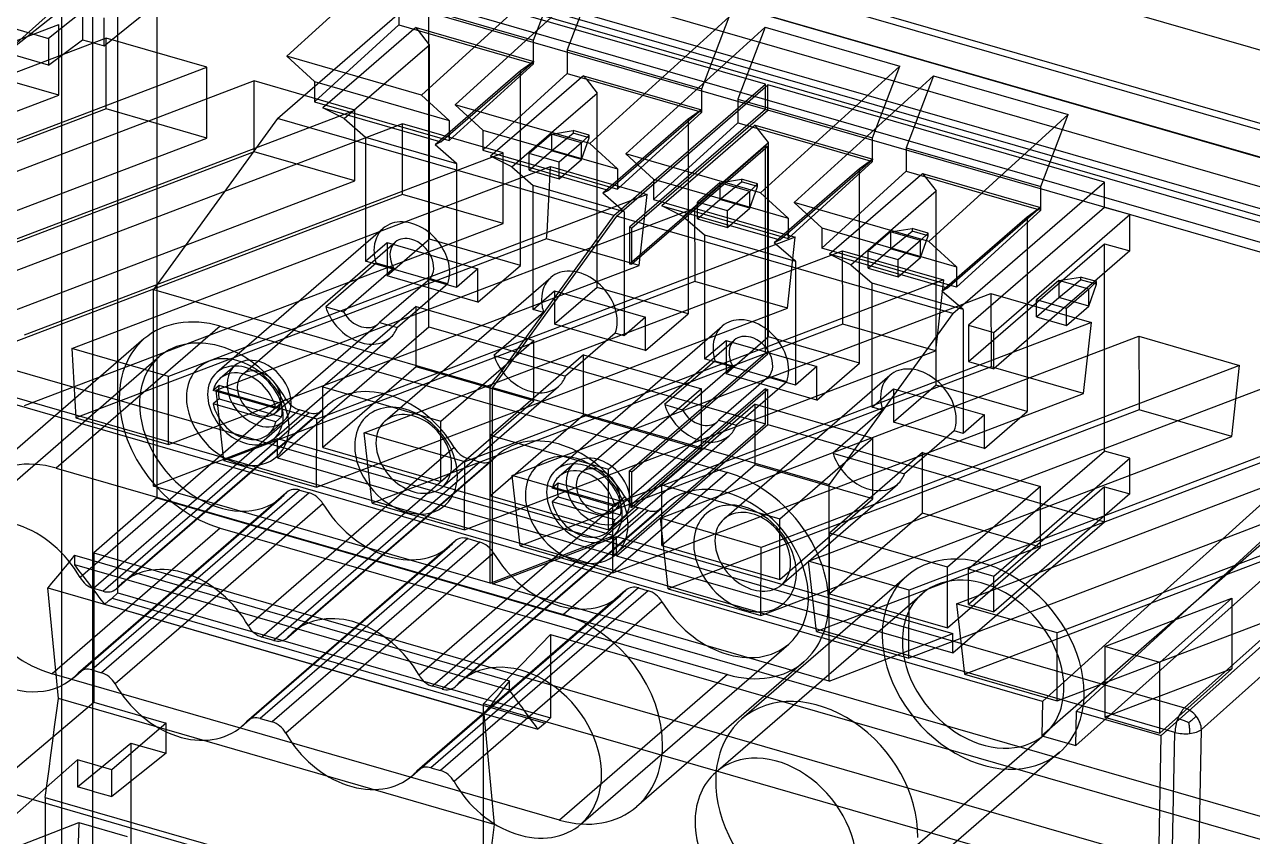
# Model space of a CAD drawing. Header units: millimetres. Extents: x 119 to 193, y -192 to -87.
# Drawn here: x 144.68 to 176.26, y -119.04 to -98.15 of the extents above; entities that cross this region are included whole.
import ezdxf

# ---------------------------------------------------------------- set-up
doc = ezdxf.new("R2010")
doc.units = ezdxf.units.MM
doc.layers.add('MAIN-1', color=7, linetype='Continuous')
doc.layers.add('MAIN-2', color=7, linetype='Continuous')

msp = doc.modelspace()

# ---------------------------------------------------------------- linework, layer by layer
at = {"layer": 'MAIN-1'}
for p, q in [((143.496, -91.17), (187.729, -103.939)), ((187.565, -104.072), (143.36, -91.311)), ((151.428, -98.962), (155.008, -95.699)), ((158.472, -96.699), (154.892, -99.962)), ((155.758, -100.212), (159.338, -96.949)), ((159.338, -96.949), (158.638, -98.8)), ((154.308, -97.55), (156.761, -98.258)), ((154.308, -97.55), (154.308, -98.157)), ((133.245, -102.831), (145.556, -98.149)), ((154.308, -98.157), (152.944, -99.399)), ((154.308, -98.157), (156.256, -98.719)), ((162.802, -97.949), (159.222, -101.212)), ((160.149, -101.479), (163.728, -98.217)), ((163.728, -98.217), (163.029, -100.067)), ((163.728, -98.217), (167.193, -99.217)), ((146.775, -98.501), (134.464, -103.183)), ((149.367, -99.249), (146.775, -98.501)), ((146.775, -100.234), (146.775, -98.501)), ((154.694, -98.268), (153.276, -99.495)), ((155.095, -98.667), (154.811, -98.302)), ((153.923, -99.682), (155.095, -98.667)), ((155.095, -99.777), (155.095, -98.667)), ((158.638, -98.8), (158.638, -99.407)), ((158.638, -98.8), (161.091, -99.508)), ((154.892, -99.962), (151.428, -98.962)), ((137.056, -103.931), (149.367, -99.249)), ((158.638, -99.407), (157.274, -100.649)), ((158.638, -99.407), (160.586, -99.969)), ((167.193, -99.217), (163.613, -102.479)), ((164.479, -102.729), (168.059, -99.467)), ((168.059, -99.467), (167.359, -101.317)), ((168.059, -99.467), (171.523, -100.467)), ((150.586, -99.601), (138.275, -104.283)), ((153.177, -100.349), (150.586, -99.601)), ((150.586, -101.334), (150.586, -99.601)), ((159.005, -99.513), (157.588, -100.74)), ((159.123, -99.547), (159.406, -99.912)), ((158.234, -100.927), (159.406, -99.912)), ((159.406, -101.044), (159.406, -99.912)), ((163.029, -100.067), (163.029, -100.674)), ((163.029, -100.067), (165.482, -100.776)), ((140.866, -105.031), (153.177, -100.349)), ((159.222, -101.212), (155.758, -100.212)), ((154.397, -100.701), (142.085, -105.383)), ((156.988, -101.449), (154.397, -100.701)), ((154.397, -102.434), (154.397, -100.701)), ((163.029, -100.674), (161.665, -101.917)), ((163.029, -100.674), (164.977, -101.236)), ((171.523, -100.467), (167.943, -103.729)), ((163.415, -100.786), (161.997, -102.013)), ((163.816, -101.185), (163.532, -100.819)), ((162.644, -102.2), (163.816, -101.185)), ((163.816, -102.294), (163.816, -101.185)), ((167.359, -101.317), (167.359, -101.924)), ((167.359, -101.317), (169.812, -102.026)), ((144.677, -106.131), (156.988, -101.449)), ((163.613, -102.479), (160.149, -101.479)), ((145.896, -106.483), (158.207, -101.801)), ((158.117, -103.499), (158.207, -101.801)), ((158.207, -101.801), (160.693, -102.519)), ((165.995, -103.167), (167.359, -101.924)), ((167.359, -101.924), (169.307, -102.486)), ((167.726, -102.03), (166.309, -103.258)), ((167.844, -102.064), (168.127, -102.429)), ((160.693, -102.519), (148.382, -107.201)), ((166.955, -103.444), (168.127, -102.429)), ((168.127, -103.562), (168.127, -102.429)), ((149.602, -107.553), (161.913, -102.87)), ((161.913, -102.87), (164.504, -103.619)), ((161.913, -102.87), (161.918, -104.602)), ((167.943, -103.729), (164.479, -102.729)), ((130.699, -103.083), (174.515, -115.732)), ((174.272, -116.36), (130.456, -103.712)), ((164.504, -103.619), (152.193, -108.301)), ((153.412, -108.653), (165.723, -103.97)), ((165.723, -103.97), (168.314, -104.719)), ((165.729, -105.702), (165.723, -103.97)), ((187.565, -104.072), (174.515, -115.732)), ((168.314, -104.719), (156.003, -109.401)), ((174.952, -116.286), (187.998, -104.63)), ((157.223, -109.753), (169.534, -105.07)), ((169.534, -105.07), (172.125, -105.819)), ((169.534, -105.07), (169.539, -106.802)), ((172.125, -105.819), (159.814, -110.501)), ((161.033, -110.853), (173.344, -106.17)), ((173.344, -106.17), (175.935, -106.919)), ((173.344, -106.17), (173.35, -107.902)), ((148.382, -107.201), (145.896, -106.483)), ((175.935, -106.919), (163.624, -111.601)), ((164.844, -111.953), (177.155, -107.27)), ((152.193, -108.301), (149.602, -107.553)), ((179.746, -108.019), (167.435, -112.701)), ((156.003, -109.401), (153.412, -108.653)), ((168.654, -113.053), (180.706, -108.469)), ((159.814, -110.501), (157.223, -109.753)), ((163.624, -111.601), (161.033, -110.853)), ((177.328, -111.488), (171.245, -113.801)), ((167.435, -112.701), (164.844, -111.953)), ((146.08, -114.812), (148.959, -112.318)), ((149.135, -112.394), (146.41, -114.754)), ((147.03, -112.672), (147.324, -112.416)), ((147.311, -112.426), (147.055, -112.647)), ((146.699, -112.729), (146.452, -112.658)), ((149.34, -112.503), (146.658, -114.825)), ((149.714, -112.766), (147.006, -115.111)), ((171.245, -113.801), (168.654, -113.053)), ((172.465, -114.153), (175.738, -112.908)), ((175.738, -112.908), (173.886, -114.563)), ((150.41, -116.062), (153.293, -113.565)), ((153.473, -113.637), (150.741, -116.004)), ((151.421, -113.939), (151.715, -113.684)), ((151.701, -113.693), (151.446, -113.914)), ((151.09, -113.997), (150.782, -113.908)), ((153.73, -113.77), (151.049, -116.093)), ((154.105, -114.033), (151.397, -116.378)), ((173.886, -114.563), (172.465, -114.153)), ((146.41, -114.754), (146.658, -114.825)), ((154.801, -117.329), (157.68, -114.836)), ((157.856, -114.912), (155.131, -117.271)), ((155.751, -115.189), (156.045, -114.934)), ((156.031, -114.943), (155.776, -115.164)), ((155.424, -115.244), (155.176, -115.172)), ((158.061, -115.02), (155.379, -117.343)), ((158.435, -115.283), (155.727, -117.628)), ((150.741, -116.004), (151.049, -116.093)), ((174.345, -116.004), (174.377, -116.013)), ((174.377, -116.013), (174.406, -116.022)), ((174.406, -116.022), (174.433, -116.031)), ((174.433, -116.031), (174.459, -116.04)), ((174.459, -116.04), (174.485, -116.049)), ((174.485, -116.049), (174.511, -116.059)), ((174.511, -116.059), (174.539, -116.07)), ((174.539, -116.07), (174.567, -116.081)), ((174.567, -116.081), (174.595, -116.092)), ((174.595, -116.092), (174.623, -116.104)), ((174.623, -116.104), (174.646, -116.086)), ((174.624, -116.104), (174.628, -116.131)), ((174.628, -116.131), (174.632, -116.159)), ((174.632, -116.159), (174.635, -116.185)), ((174.635, -116.185), (174.638, -116.211)), ((174.638, -116.211), (174.641, -116.236)), ((174.641, -116.236), (174.643, -116.261)), ((174.646, -116.086), (174.669, -116.069)), ((174.669, -116.069), (174.691, -116.052)), ((174.691, -116.052), (174.711, -116.036)), ((174.711, -116.036), (174.731, -116.02)), ((174.731, -116.02), (174.749, -116.006)), ((174.749, -116.006), (174.767, -115.991)), ((174.767, -115.991), (174.784, -115.977)), ((174.784, -115.977), (174.802, -115.962)), ((174.802, -115.962), (174.821, -115.947)), ((174.062, -126.758), (174.271, -116.36)), ((174.643, -116.261), (174.645, -116.285)), ((174.645, -116.285), (174.647, -116.31)), ((174.647, -116.31), (174.648, -116.335)), ((174.648, -116.335), (174.649, -116.361)), ((174.649, -116.361), (174.649, -116.39)), ((174.735, -127.094), (174.952, -116.286)), ((155.131, -117.271), (155.379, -117.343)), ((137.839, -121.881), (146.076, -118.679)), ((146.076, -118.679), (147.32, -119.038))]:
    msp.add_line(p, q, dxfattribs=at)
for centre, major_axis, ratio, start_param, end_param in [((144.39, -113.117), (-1.504, 1.871), 0.767034, -1.777814, 0.036977), ((148.72, -114.367), (-1.504, 1.871), 0.767034, -1.777814, 0.031622), ((146.461, -112.217), (-0.313, 0.39), 0.767034, 1.363779, 2.31271), ((144.39, -113.117), (-1.504, 1.871), 0.767034, 0.741914, 3.174241), ((146.708, -112.289), (-0.313, 0.39), 0.767034, 2.31271, 3.171017), ((146.708, -112.289), (-0.313, 0.39), 0.767034, -3.112168, -3.021543), ((148.72, -114.367), (-1.504, 1.871), 0.767034, 0.031622, 0.12005), ((153.111, -115.634), (-1.504, 1.871), 0.767034, -1.777814, 0.031622), ((150.791, -113.467), (-0.313, 0.39), 0.767034, 1.363779, 2.31271), ((151.099, -113.556), (-0.313, 0.39), 0.767034, 2.31271, 3.171017), ((151.099, -113.556), (-0.313, 0.39), 0.767034, -3.112168, -3.021543), ((153.111, -115.634), (-1.504, 1.871), 0.767034, 0.031622, 0.12005), ((157.441, -116.884), (-1.504, 1.871), 0.767034, -2.399678, 0.032648), ((144.39, -113.117), (-1.504, 1.871), 0.767034, -3.108945, -3.021543), ((146.402, -115.194), (-0.313, 0.39), 0.767034, 0.029424, 0.12005), ((146.402, -115.194), (-0.313, 0.39), 0.767034, -0.828882, 0.029424), ((146.649, -115.266), (-0.313, 0.39), 0.767034, -1.777814, -0.828882), ((155.182, -114.735), (-0.313, 0.39), 0.767034, 1.363779, 2.31271), ((148.72, -114.367), (-1.504, 1.871), 0.767034, 1.363779, 3.173214), ((155.429, -114.806), (-0.313, 0.39), 0.767034, 2.31271, 3.171017), ((155.429, -114.806), (-0.313, 0.39), 0.767034, -3.112168, -3.021543), ((157.441, -116.884), (-1.504, 1.871), 0.767034, 0.032648, 0.12005), ((174.521, -116.159), (0.139, 0.48), 0.433013, 0.614174, 1.369037), ((174.521, -116.159), (0.333, -0.373), 0.732849, 1.487665, 2.272917), ((148.72, -114.367), (-1.504, 1.871), 0.767034, -3.109971, -3.021543), ((150.732, -116.444), (-0.313, 0.39), 0.767034, 0.029424, 0.12005), ((150.732, -116.444), (-0.313, 0.39), 0.767034, -0.828882, 0.029424), ((151.04, -116.533), (-0.313, 0.39), 0.767034, -1.777814, -0.828882), ((174.521, -116.159), (0.139, 0.48), 0.433013, 1.369037, 2.123892), ((174.521, -116.159), (0.333, -0.373), 0.732849, 0.702344, 1.487665), ((153.111, -115.634), (-1.504, 1.871), 0.767034, 1.363779, 3.173214), ((174.521, -116.159), (-0.5, 0.01), 0.473653, 1.056987, 1.838824), ((174.521, -116.159), (-0.5, 0.01), 0.473653, 1.838824, 2.619062), ((164.005, -119.223), (-1.504, 1.871), 0.767034, -2.399678, 0.031183), ((153.111, -115.634), (-1.504, 1.871), 0.767034, -3.109971, -3.021543), ((155.123, -117.712), (-0.313, 0.39), 0.767034, 0.029424, 0.12005), ((155.123, -117.712), (-0.313, 0.39), 0.767034, -0.828882, 0.029424), ((155.37, -117.783), (-0.313, 0.39), 0.767034, -1.777814, -0.828882), ((157.441, -116.884), (-1.504, 1.871), 0.767034, -3.104616, -2.399678), ((164.005, -119.223), (-1.504, 1.871), 0.767034, 0.031183, 0.741914), ((157.441, -116.884), (-1.504, 1.871), 0.767034, 1.363779, 3.17857), ((164.005, -119.223), (-1.504, 1.871), 0.767034, 0.741914, 3.172776)]:
    msp.add_ellipse(centre, major_axis=major_axis, ratio=ratio, start_param=start_param, end_param=end_param, dxfattribs=at)
at = {"layer": 'MAIN-2'}
for p, q in [((147.073, -112.774), (147.073, -87.595)), ((186.361, -101.667), (151.264, -91.535)), ((186.745, -104.533), (144.18, -92.245)), ((144.38, -92.31), (186.845, -104.568)), ((143.13, -93.262), (185.595, -105.521)), ((143.187, -93.465), (185.538, -105.691)), ((143.43, -94.21), (185.296, -106.296)), ((184.598, -105.594), (145.627, -94.344)), ((145.627, -94.344), (145.627, -167.956)), ((183.548, -104.367), (148.277, -94.185)), ((181.923, -105.582), (146.703, -95.415)), ((135.876, -106.35), (147.393, -95.996)), ((144.213, -98.878), (148.081, -95.812)), ((148.08, -95.812), (148.08, -110.325)), ((146.721, -98.698), (149.708, -96.281)), ((157.772, -98.55), (158.472, -96.699)), ((151.18, -100.562), (155.08, -97.185)), ((155.08, -105.923), (155.08, -97.185)), ((163.74, -99.685), (155.08, -97.185)), ((146.167, -97.814), (145.295, -98.505)), ((146.167, -97.814), (146.167, -98.538)), ((146.427, -97.889), (146.427, -98.613)), ((144.213, -98.192), (145.295, -98.505)), ((145.556, -99.968), (145.556, -98.149)), ((146.721, -98.698), (146.721, -97.973)), ((154.748, -98.221), (154.694, -98.268)), ((154.748, -98.221), (157.781, -99.096)), ((154.811, -98.302), (154.748, -98.221)), ((162.102, -99.8), (162.802, -97.949)), ((145.295, -98.505), (145.295, -99.19)), ((145.295, -99.19), (146.167, -98.538)), ((146.167, -98.538), (146.427, -98.613)), ((156.761, -98.258), (157.772, -98.55)), ((157.772, -99.157), (157.772, -98.55)), ((146.427, -98.613), (146.721, -98.698)), ((146.427, -98.613), (146.427, -117.177)), ((156.256, -98.719), (157.772, -99.157)), ((145.295, -99.19), (144.213, -98.878)), ((152.138, -99.614), (151.428, -98.962)), ((155.386, -101.17), (157.781, -99.096)), ((155.602, -101.134), (157.772, -99.157)), ((157.781, -99.096), (157.435, -99.343)), ((145.556, -99.968), (142.965, -99.22)), ((149.367, -101.068), (149.367, -99.249)), ((152.944, -99.399), (152.138, -100.134)), ((153.276, -99.495), (152.353, -100.295)), ((157.435, -99.343), (155.24, -101.243)), ((157.435, -104.344), (157.435, -99.343)), ((159.06, -99.465), (159.005, -99.513)), ((159.06, -99.465), (162.092, -100.341)), ((159.06, -99.465), (159.123, -99.547)), ((166.493, -101.067), (167.193, -99.217)), ((152.138, -99.614), (152.138, -100.134)), ((152.138, -99.614), (155.602, -100.614)), ((152.9, -100.568), (153.923, -99.682)), ((155.095, -103.668), (155.095, -99.777)), ((159.84, -103.062), (163.74, -99.685)), ((159.901, -103.08), (163.801, -99.702)), ((161.091, -99.508), (162.102, -99.8)), ((162.102, -100.407), (162.102, -99.8)), ((163.74, -100.334), (163.74, -99.685)), ((163.801, -100.352), (163.801, -99.702)), ((172.461, -102.202), (163.801, -99.702)), ((139.211, -102.382), (145.556, -99.968)), ((154.892, -99.962), (155.602, -100.614)), ((160.586, -99.969), (162.102, -100.407)), ((146.775, -100.32), (137.726, -103.762)), ((146.775, -100.32), (146.775, -100.234)), ((149.367, -101.068), (146.775, -100.32)), ((152.138, -100.134), (155.602, -101.134)), ((152.353, -100.295), (155.386, -101.17)), ((152.9, -100.568), (152.353, -100.295)), ((153.177, -102.168), (153.177, -100.349)), ((156.468, -100.864), (155.758, -100.212)), ((162.092, -100.341), (159.697, -102.415)), ((159.932, -102.384), (162.102, -100.407)), ((163.74, -100.334), (160.24, -103.365)), ((160.301, -103.383), (163.801, -100.352)), ((162.092, -100.341), (161.746, -100.587)), ((163.801, -100.352), (163.74, -100.334)), ((151.18, -100.562), (147.995, -104.966)), ((159.84, -103.062), (151.18, -100.562)), ((152.9, -100.568), (153.45, -101.044)), ((155.602, -100.614), (155.602, -101.134)), ((157.274, -100.649), (156.468, -101.384)), ((157.588, -100.74), (156.665, -101.539)), ((161.746, -100.587), (159.551, -102.488)), ((161.746, -100.587), (161.746, -105.588)), ((163.469, -100.738), (163.415, -100.786)), ((163.469, -100.738), (166.502, -101.614)), ((163.532, -100.819), (163.469, -100.738)), ((170.823, -102.317), (171.523, -100.467)), ((137.056, -105.751), (149.367, -101.068)), ((153.45, -101.044), (153.45, -104.234)), ((153.45, -101.044), (155.79, -101.72)), ((156.468, -100.864), (156.468, -101.384)), ((156.468, -100.864), (159.932, -101.864)), ((157.211, -101.813), (158.234, -100.927)), ((158.234, -100.968), (157.659, -101.466)), ((158.234, -100.968), (158.791, -100.877)), ((158.234, -101.401), (158.791, -100.947)), ((158.234, -100.968), (158.234, -101.401)), ((159.005, -101.19), (158.234, -100.968)), ((158.791, -100.877), (158.791, -100.947)), ((159.198, -100.995), (158.791, -100.877)), ((159.198, -101.064), (158.791, -100.947)), ((159.198, -100.995), (159.005, -101.19)), ((159.005, -101.623), (159.198, -101.064)), ((159.198, -101.064), (159.198, -100.995)), ((159.406, -104.913), (159.406, -101.044)), ((165.482, -100.776), (166.493, -101.067)), ((166.493, -101.674), (166.493, -101.067)), ((150.586, -101.42), (150.586, -101.334)), ((155.386, -101.17), (155.24, -101.243)), ((155.79, -101.72), (155.24, -101.243)), ((156.468, -101.384), (159.932, -102.384)), ((159.005, -101.19), (158.43, -101.688)), ((159.005, -101.623), (159.005, -101.19)), ((159.222, -101.212), (159.932, -101.864)), ((160.24, -104.301), (163.74, -101.27)), ((163.801, -101.287), (160.301, -104.318)), ((163.74, -101.27), (163.801, -101.287)), ((163.74, -106.604), (163.74, -101.27)), ((163.801, -106.622), (163.801, -101.287)), ((164.977, -101.236), (166.493, -101.674)), ((150.586, -101.42), (138.275, -106.103)), ((153.177, -102.168), (150.586, -101.42)), ((159.697, -102.415), (156.665, -101.539)), ((157.211, -101.813), (156.665, -101.539)), ((156.988, -103.268), (156.988, -101.449)), ((157.659, -101.899), (158.234, -101.401)), ((157.659, -101.899), (157.659, -101.466)), ((158.43, -101.688), (157.659, -101.466)), ((159.005, -101.623), (158.234, -101.401)), ((158.43, -102.121), (159.005, -101.623)), ((158.43, -102.121), (158.43, -101.688)), ((160.859, -102.131), (160.149, -101.479)), ((164.107, -103.688), (166.502, -101.614)), ((164.323, -103.652), (166.493, -101.674)), ((166.502, -101.614), (166.156, -101.86)), ((155.79, -101.72), (155.79, -104.91)), ((157.211, -101.813), (157.761, -102.289)), ((157.659, -101.899), (158.43, -102.121)), ((159.932, -101.864), (159.932, -102.384)), ((161.665, -101.917), (160.859, -102.652)), ((161.997, -102.013), (161.074, -102.812)), ((166.156, -101.86), (163.961, -103.761)), ((166.156, -106.861), (166.156, -101.86)), ((167.781, -101.983), (167.726, -102.03)), ((167.781, -101.983), (170.813, -102.858)), ((167.781, -101.983), (167.844, -102.064)), ((169.812, -102.026), (170.823, -102.317)), ((140.866, -106.851), (153.177, -102.168)), ((157.761, -105.479), (157.761, -102.289)), ((160.101, -102.964), (157.761, -102.289)), ((160.859, -102.131), (160.859, -102.652)), ((160.859, -102.131), (164.323, -103.131)), ((161.621, -103.086), (162.644, -102.2)), ((162.564, -102.218), (161.989, -102.716)), ((162.564, -102.218), (163.121, -102.127)), ((162.564, -102.651), (163.121, -102.197)), ((162.564, -102.218), (162.564, -102.651)), ((163.335, -102.44), (162.564, -102.218)), ((163.121, -102.127), (163.121, -102.197)), ((163.528, -102.245), (163.121, -102.127)), ((163.528, -102.314), (163.121, -102.197)), ((163.528, -102.245), (163.335, -102.44)), ((163.335, -102.873), (163.528, -102.314)), ((163.528, -102.314), (163.528, -102.245)), ((163.816, -106.186), (163.816, -102.294)), ((168.561, -105.58), (172.461, -102.202)), ((170.823, -102.924), (170.823, -102.317)), ((172.461, -102.852), (172.461, -102.202)), ((154.397, -102.52), (142.085, -107.203)), ((154.397, -102.52), (154.397, -102.434)), ((156.988, -103.268), (154.397, -102.52)), ((159.697, -102.415), (159.551, -102.488)), ((160.101, -102.964), (159.551, -102.488)), ((160.49, -104.345), (160.693, -102.519)), ((160.859, -102.652), (164.323, -103.652)), ((161.989, -103.149), (162.564, -102.651)), ((163.335, -102.873), (162.564, -102.651)), ((163.335, -102.44), (162.76, -102.938)), ((163.335, -102.873), (163.335, -102.44)), ((163.613, -102.479), (164.323, -103.131)), ((169.307, -102.486), (170.823, -102.924)), ((160.101, -102.964), (160.101, -106.154)), ((161.074, -102.812), (164.107, -103.688)), ((161.621, -103.086), (161.074, -102.812)), ((161.989, -103.149), (161.989, -102.716)), ((162.76, -102.938), (161.989, -102.716)), ((162.76, -103.371), (163.335, -102.873)), ((162.76, -103.371), (162.76, -102.938)), ((165.189, -103.381), (164.479, -102.729)), ((170.813, -102.858), (168.418, -104.932)), ((170.823, -102.924), (168.653, -104.902)), ((172.461, -102.852), (168.961, -105.883)), ((170.813, -102.858), (170.467, -103.105)), ((173.11, -103.039), (172.461, -102.852)), ((144.677, -107.951), (156.988, -103.268)), ((159.84, -103.062), (156.655, -107.466)), ((159.901, -103.08), (156.716, -107.483)), ((168.561, -105.58), (159.901, -103.08)), ((161.621, -103.086), (162.171, -103.562)), ((161.989, -103.149), (162.76, -103.371)), ((164.323, -103.131), (164.323, -103.652)), ((165.189, -103.902), (165.995, -103.167)), ((166.309, -103.258), (165.386, -104.057)), ((170.467, -103.105), (168.272, -105.006)), ((169.61, -106.07), (173.11, -103.039)), ((170.467, -103.105), (170.467, -108.106)), ((173.11, -103.975), (173.11, -103.039)), ((149.623, -107.096), (153.903, -103.39)), ((158.108, -103.658), (158.117, -103.499)), ((160.24, -103.365), (160.301, -103.383)), ((160.24, -103.365), (160.24, -104.301)), ((160.301, -104.318), (160.301, -103.383)), ((162.171, -103.562), (162.171, -106.752)), ((162.171, -103.562), (164.511, -104.237)), ((165.189, -103.381), (165.189, -103.902)), ((165.189, -103.381), (168.653, -104.381)), ((165.932, -104.33), (166.955, -103.444)), ((166.955, -103.485), (166.38, -103.983)), ((166.955, -103.485), (167.512, -103.395)), ((166.955, -103.918), (167.512, -103.464)), ((166.955, -103.485), (166.955, -103.918)), ((167.726, -103.708), (166.955, -103.485)), ((167.512, -103.395), (167.512, -103.464)), ((167.919, -103.512), (167.512, -103.395)), ((167.919, -103.582), (167.512, -103.464)), ((167.919, -103.512), (167.726, -103.708)), ((167.726, -104.141), (167.919, -103.582)), ((167.919, -103.582), (167.919, -103.512)), ((168.127, -107.431), (168.127, -103.562)), ((158.108, -103.658), (145.995, -108.265)), ((150.284, -107.152), (154.214, -103.749)), ((153.45, -104.234), (154.001, -103.757)), ((155.095, -103.668), (154.001, -104.616)), ((154.001, -103.757), (154.001, -104.616)), ((154.001, -103.757), (156.341, -104.432)), ((157.435, -104.344), (155.095, -103.668)), ((160.49, -104.345), (158.108, -103.658)), ((164.107, -103.688), (163.961, -103.761)), ((164.511, -104.237), (163.961, -103.761)), ((164.3, -105.445), (164.504, -103.619)), ((168.653, -104.902), (165.189, -103.902)), ((166.38, -104.416), (166.955, -103.918)), ((167.726, -104.141), (166.955, -103.918)), ((167.726, -103.708), (167.151, -104.206)), ((167.726, -104.141), (167.726, -103.708)), ((167.943, -103.729), (168.653, -104.381)), ((168.961, -106.818), (172.461, -103.787)), ((172.461, -103.787), (173.11, -103.975)), ((172.461, -109.122), (172.461, -103.787)), ((155.79, -104.91), (153.45, -104.234)), ((164.511, -104.237), (164.511, -107.427)), ((168.418, -104.932), (165.386, -104.057)), ((165.932, -104.33), (165.386, -104.057)), ((166.38, -104.416), (166.38, -103.983)), ((167.151, -104.206), (166.38, -103.983)), ((167.151, -104.639), (167.726, -104.141)), ((167.151, -104.639), (167.151, -104.206)), ((173.11, -103.975), (169.61, -107.006)), ((148.376, -108.953), (160.49, -104.345)), ((153.718, -104.288), (152.423, -105.41)), ((154.173, -104.42), (152.878, -105.541)), ((154.173, -104.42), (153.718, -104.288)), ((156.341, -104.432), (155.79, -104.91)), ((156.341, -105.291), (157.435, -104.344)), ((156.341, -105.291), (156.341, -104.432)), ((160.24, -104.301), (160.301, -104.318)), ((165.932, -104.33), (166.482, -104.806)), ((166.38, -104.416), (167.151, -104.639)), ((168.653, -104.381), (168.653, -104.902)), ((161.919, -104.758), (149.805, -109.365)), ((155.107, -104.689), (153.812, -105.811)), ((153.953, -108.346), (158.213, -104.657)), ((156.341, -105.291), (154.001, -104.616)), ((155.562, -104.821), (154.267, -105.942)), ((155.562, -104.821), (155.107, -104.689)), ((161.918, -104.602), (161.919, -104.758)), ((164.3, -105.445), (161.919, -104.758)), ((166.482, -107.996), (166.482, -104.806)), ((168.822, -105.482), (166.482, -104.806)), ((168.314, -104.719), (168.111, -106.545)), ((171.285, -104.735), (170.71, -105.233)), ((171.285, -104.735), (171.842, -104.645)), ((171.285, -105.168), (171.842, -104.714)), ((171.285, -104.735), (171.285, -105.168)), ((172.056, -104.958), (171.285, -104.735)), ((171.842, -104.645), (171.842, -104.714)), ((172.249, -104.762), (171.842, -104.645)), ((172.249, -104.832), (171.842, -104.714)), ((172.249, -104.762), (172.056, -104.958)), ((172.056, -105.391), (172.249, -104.832)), ((172.249, -104.832), (172.249, -104.762)), ((147.995, -110.024), (147.995, -104.966)), ((147.995, -104.966), (156.655, -107.466)), ((157.761, -105.479), (158.312, -105.002)), ((159.406, -104.913), (158.312, -105.86)), ((158.312, -105.002), (158.312, -105.86)), ((158.312, -105.002), (160.652, -105.677)), ((161.746, -105.588), (159.406, -104.913)), ((168.418, -104.932), (168.272, -105.006)), ((168.822, -105.482), (168.272, -105.006)), ((170.71, -105.666), (171.285, -105.168)), ((172.056, -105.391), (171.285, -105.168)), ((172.056, -104.958), (171.481, -105.456)), ((172.056, -105.391), (172.056, -104.958)), ((170.865, -115.562), (135.893, -105.466)), ((152.187, -110.053), (164.3, -105.445)), ((154.748, -105.4), (152.353, -107.474)), ((152.423, -105.41), (152.878, -105.541)), ((154.748, -105.4), (157.781, -106.276)), ((154.748, -106.959), (154.748, -105.4)), ((158.028, -105.556), (157.761, -105.479)), ((168.822, -105.482), (168.822, -108.672)), ((171.481, -105.456), (170.71, -105.233)), ((170.71, -105.666), (170.71, -105.233)), ((171.481, -105.889), (172.056, -105.391)), ((171.481, -105.889), (171.481, -105.456)), ((153.812, -105.811), (154.267, -105.942)), ((158.028, -105.556), (156.753, -106.66)), ((160.652, -105.677), (160.101, -106.154)), ((160.652, -106.536), (161.746, -105.588)), ((160.652, -106.536), (160.652, -105.677)), ((168.561, -105.58), (165.376, -109.983)), ((165.729, -105.858), (165.729, -105.702)), ((170.71, -105.666), (171.481, -105.889)), ((171.921, -107.645), (172.125, -105.819)), ((149.713, -105.909), (145.493, -109.563)), ((149.713, -105.909), (162.764, -109.676)), ((151.135, -108.135), (153.77, -105.853)), ((151.18, -109.3), (155.08, -105.923)), ((165.729, -105.858), (153.616, -110.465)), ((155.08, -105.923), (163.74, -108.423)), ((160.652, -106.536), (158.312, -105.86)), ((158.344, -109.614), (162.624, -105.907)), ((159.872, -106.088), (158.597, -107.192)), ((160.101, -106.154), (159.872, -106.088)), ((168.111, -106.545), (165.729, -105.858)), ((168.961, -105.883), (168.961, -106.818)), ((168.961, -105.883), (169.61, -106.07)), ((169.61, -107.006), (169.61, -106.07)), ((147.749, -106.239), (143.511, -109.909)), ((151.096, -108.797), (154.081, -106.212)), ((155.386, -108.35), (157.781, -106.276)), ((157.781, -107.834), (157.781, -106.276)), ((159.005, -109.67), (162.935, -106.266)), ((162.171, -106.752), (162.722, -106.274)), ((163.816, -106.186), (162.722, -107.133)), ((162.722, -106.274), (162.722, -107.133)), ((162.722, -106.274), (165.062, -106.95)), ((166.156, -106.861), (163.816, -106.186)), ((182.629, -106.168), (170.847, -116.446)), ((171.718, -116.697), (183.323, -106.368)), ((142.846, -111.279), (148.141, -106.693)), ((145.896, -106.483), (145.995, -108.265)), ((155.997, -111.153), (168.111, -106.545)), ((159.06, -106.645), (156.665, -108.719)), ((156.753, -106.66), (158.597, -107.192)), ((159.06, -106.645), (162.092, -107.52)), ((159.06, -108.203), (159.06, -106.645)), ((160.24, -109.635), (163.74, -106.604)), ((160.301, -109.653), (163.801, -106.622)), ((164.511, -107.427), (162.171, -106.752)), ((163.801, -106.622), (163.74, -106.604)), ((173.92, -116.443), (185.062, -106.488)), ((149.713, -107.25), (150.088, -106.925)), ((154.748, -106.959), (152.353, -109.033)), ((157.781, -107.834), (154.748, -106.959)), ((169.54, -106.958), (157.426, -111.565)), ((162.438, -106.806), (161.143, -107.927)), ((162.894, -106.937), (161.599, -108.059)), ((162.894, -106.937), (162.438, -106.806)), ((165.062, -106.95), (164.511, -107.427)), ((165.062, -107.809), (166.156, -106.861)), ((165.062, -107.809), (165.062, -106.95)), ((168.961, -106.818), (169.61, -107.006)), ((169.539, -106.802), (169.54, -106.958)), ((171.921, -107.645), (169.54, -106.958)), ((175.732, -108.745), (175.935, -106.919)), ((148.376, -108.953), (148.382, -107.201)), ((163.827, -107.207), (162.532, -108.328)), ((162.674, -110.864), (166.934, -107.174)), ((165.062, -107.809), (162.722, -107.133)), ((164.283, -107.338), (162.988, -108.46)), ((164.283, -107.338), (163.827, -107.207)), ((149.68, -107.433), (149.53, -107.563)), ((151.139, -108.027), (149.53, -107.563)), ((149.805, -109.365), (149.602, -107.553)), ((151.289, -107.897), (149.68, -107.433)), ((152.353, -107.474), (155.386, -108.35)), ((152.353, -109.033), (152.353, -107.474)), ((155.426, -110.047), (158.411, -107.462)), ((156.655, -112.524), (156.655, -107.466)), ((156.716, -112.541), (156.716, -107.483)), ((156.716, -107.483), (165.376, -109.983)), ((162.092, -107.52), (159.697, -109.594)), ((159.808, -112.253), (171.921, -107.645)), ((163.74, -107.522), (160.24, -110.553)), ((163.801, -107.54), (160.301, -110.571)), ((162.092, -109.079), (162.092, -107.52)), ((163.74, -107.522), (163.801, -107.54)), ((163.74, -108.423), (163.74, -107.522)), ((163.801, -108.44), (163.801, -107.54)), ((166.482, -107.996), (167.033, -107.519)), ((168.127, -107.431), (167.033, -108.378)), ((167.033, -107.519), (167.033, -108.378)), ((167.033, -107.519), (169.373, -108.194)), ((170.467, -108.106), (168.127, -107.431)), ((151.402, -107.784), (146.104, -112.372)), ((147.176, -112.529), (152.471, -107.943)), ((149.68, -107.779), (149.53, -107.909)), ((151.139, -108.374), (149.53, -107.909)), ((149.68, -107.779), (151.289, -108.244)), ((151.289, -107.897), (151.139, -108.027)), ((155.386, -109.908), (157.781, -107.834)), ((163.469, -107.918), (161.074, -109.992)), ((161.143, -107.927), (161.599, -108.059)), ((163.469, -107.918), (166.502, -108.793)), ((163.469, -109.476), (163.469, -107.918)), ((166.749, -108.073), (166.482, -107.996)), ((173.35, -107.902), (173.35, -108.058)), ((145.995, -108.265), (148.376, -108.953)), ((151.754, -108.066), (146.452, -112.658)), ((152.001, -108.138), (146.699, -112.729)), ((152.353, -108.059), (147.311, -112.426)), ((147.324, -112.416), (152.329, -108.083)), ((151.289, -108.244), (151.139, -108.374)), ((152.001, -108.138), (151.754, -108.066)), ((152.187, -110.053), (152.193, -108.301)), ((159.06, -108.203), (156.665, -110.278)), ((162.092, -109.079), (159.06, -108.203)), ((173.35, -108.058), (161.237, -112.665)), ((162.532, -108.328), (162.988, -108.46)), ((166.749, -108.073), (165.474, -109.177)), ((169.373, -108.194), (168.822, -108.672)), ((169.373, -109.053), (170.467, -108.106)), ((169.373, -109.053), (169.373, -108.194)), ((175.732, -108.745), (173.35, -108.058)), ((150.957, -108.686), (151.332, -108.362)), ((153.616, -110.465), (153.412, -108.653)), ((155.386, -109.908), (155.386, -108.35)), ((159.84, -111.8), (163.74, -108.423)), ((159.856, -110.652), (162.491, -108.37)), ((159.901, -111.818), (163.801, -108.44)), ((163.801, -108.44), (172.461, -110.94)), ((169.373, -109.053), (167.033, -108.378)), ((168.593, -108.605), (167.318, -109.71)), ((168.822, -108.672), (168.593, -108.605)), ((147.995, -110.024), (151.18, -108.799)), ((151.18, -109.3), (151.18, -108.799)), ((151.18, -108.799), (159.84, -111.299)), ((159.697, -109.594), (156.665, -108.719)), ((156.665, -110.278), (156.665, -108.719)), ((159.817, -111.314), (162.802, -108.729)), ((163.618, -113.353), (175.732, -108.745)), ((164.107, -110.867), (166.502, -108.793)), ((166.502, -110.352), (166.502, -108.793)), ((155.732, -109.034), (150.434, -113.622)), ((151.567, -113.796), (156.862, -109.21)), ((152.353, -109.033), (155.386, -109.908)), ((159.697, -111.153), (162.092, -109.079)), ((177.161, -109.158), (165.047, -113.765)), ((167.781, -109.162), (165.386, -111.236)), ((165.474, -109.177), (167.318, -109.71)), ((167.781, -109.162), (170.813, -110.038)), ((167.781, -110.721), (167.781, -109.162)), ((168.961, -112.153), (172.461, -109.122)), ((173.11, -109.309), (172.461, -109.122)), ((145.493, -109.563), (158.544, -113.331)), ((149.805, -109.365), (152.187, -110.053)), ((156.084, -109.316), (150.782, -113.908)), ((156.392, -109.405), (151.09, -113.997)), ((151.18, -109.3), (159.84, -111.8)), ((156.744, -109.326), (151.701, -113.693)), ((151.715, -113.684), (156.719, -109.35)), ((155.997, -111.153), (156.003, -109.401)), ((156.392, -109.405), (156.084, -109.316)), ((158.434, -109.768), (158.809, -109.443)), ((159.697, -111.153), (159.697, -109.594)), ((163.469, -109.476), (161.074, -111.551)), ((166.502, -110.352), (163.469, -109.476)), ((169.61, -112.34), (173.11, -109.309)), ((173.11, -110.227), (173.11, -109.309)), ((177.767, -109.333), (175.492, -111.386)), ((157.426, -111.565), (157.223, -109.753)), ((162.764, -109.676), (158.544, -113.331)), ((160.24, -110.553), (160.24, -109.635)), ((160.24, -109.635), (160.301, -109.653)), ((160.301, -110.571), (160.301, -109.653)), ((151.402, -110.206), (146.055, -114.836)), ((156.655, -112.524), (147.995, -110.024)), ((148.959, -112.318), (151.427, -110.181)), ((151.754, -110.126), (149.135, -112.394)), ((152.001, -110.198), (149.34, -112.503)), ((151.754, -110.126), (152.001, -110.198)), ((158.401, -109.95), (158.251, -110.08)), ((159.86, -110.545), (158.251, -110.08)), ((160.01, -110.415), (158.401, -109.95)), ((161.074, -109.992), (164.107, -110.867)), ((161.074, -111.551), (161.074, -109.992)), ((164.147, -112.564), (167.132, -109.979)), ((165.376, -115.041), (165.376, -109.983)), ((170.813, -110.038), (168.418, -112.112)), ((172.461, -110.04), (168.961, -113.071)), ((173.11, -110.227), (169.61, -113.258)), ((170.813, -111.596), (170.813, -110.038)), ((172.461, -110.04), (173.11, -110.227)), ((172.461, -110.94), (172.461, -110.04)), ((145.934, -114.955), (151.284, -110.321)), ((148.08, -110.325), (146.46, -111.74)), ((148.08, -110.326), (189.543, -122.295)), ((152.353, -110.48), (149.714, -112.766)), ((153.616, -110.465), (155.997, -111.153)), ((160.123, -110.301), (154.825, -114.89)), ((155.897, -115.046), (161.192, -110.46)), ((156.665, -110.278), (159.697, -111.153)), ((158.401, -110.297), (158.251, -110.427)), ((159.86, -110.891), (158.251, -110.427)), ((158.401, -110.297), (160.01, -110.761)), ((159.808, -112.253), (159.814, -110.501)), ((160.01, -110.415), (159.86, -110.545)), ((160.24, -110.553), (160.301, -110.571)), ((164.107, -112.426), (166.502, -110.352)), ((180.35, -110.494), (175.517, -112.332)), ((160.475, -110.584), (155.173, -115.175)), ((160.722, -110.655), (155.42, -115.247)), ((161.074, -110.576), (156.031, -114.943)), ((156.045, -114.934), (161.05, -110.6)), ((160.01, -110.761), (159.86, -110.891)), ((160.722, -110.655), (160.475, -110.584)), ((161.237, -112.665), (161.033, -110.853)), ((164.107, -112.426), (164.107, -110.867)), ((167.781, -110.721), (165.386, -112.795)), ((170.813, -111.596), (167.781, -110.721)), ((175.491, -111.386), (177.287, -110.703)), ((175.517, -112.332), (177.287, -110.703)), ((149.713, -111.105), (145.388, -114.85)), ((149.713, -111.105), (162.764, -114.873)), ((159.678, -111.204), (160.053, -110.879)), ((168.561, -114.318), (172.461, -110.94)), ((155.732, -111.456), (150.385, -116.086)), ((153.293, -113.565), (155.757, -111.431)), ((156.084, -111.376), (153.473, -113.637)), ((156.392, -111.465), (153.73, -113.77)), ((156.084, -111.376), (156.392, -111.465)), ((156.655, -112.524), (159.84, -111.299)), ((156.716, -112.541), (159.901, -111.317)), ((159.84, -111.8), (159.84, -111.299)), ((159.901, -111.818), (159.901, -111.317)), ((159.901, -111.317), (168.561, -113.817)), ((168.418, -112.112), (165.386, -111.236)), ((165.386, -112.795), (165.386, -111.236)), ((175.491, -111.386), (167.429, -114.453)), ((175.492, -111.386), (173.662, -113.037)), ((145.965, -111.804), (145.867, -111.923)), ((145.965, -111.804), (157.153, -115.033)), ((145.966, -111.838), (145.966, -111.803)), ((146.46, -111.74), (188.065, -123.751)), ((146.46, -111.741), (146.46, -115.587)), ((150.264, -116.205), (155.614, -111.571)), ((156.744, -111.748), (154.105, -114.033)), ((157.426, -111.565), (159.808, -112.253)), ((159.901, -111.818), (168.561, -114.318)), ((161.074, -111.551), (164.107, -112.426)), ((163.618, -113.353), (163.624, -111.601)), ((168.418, -113.671), (170.813, -111.596)), ((145.769, -112.043), (145.671, -112.163)), ((145.867, -111.923), (145.769, -112.043)), ((145.966, -111.872), (145.966, -111.838)), ((145.966, -111.907), (145.966, -111.872)), ((145.966, -111.942), (145.966, -111.907)), ((145.966, -111.977), (145.966, -111.942)), ((145.966, -112.013), (145.966, -111.977)), ((145.966, -112.048), (145.966, -112.013)), ((146.076, -112.193), (145.966, -112.048)), ((157.154, -115.278), (145.966, -112.049)), ((165.047, -113.765), (164.844, -111.953)), ((168.418, -113.671), (168.418, -112.112)), ((145.473, -112.403), (145.373, -112.524)), ((145.572, -112.283), (145.473, -112.403)), ((145.671, -112.163), (145.572, -112.283)), ((146.185, -112.337), (146.076, -112.193)), ((146.295, -112.481), (146.185, -112.337)), ((167.373, -112.338), (163.126, -116.016)), ((168.961, -113.071), (168.961, -112.153)), ((168.961, -112.153), (169.61, -112.34)), ((169.61, -113.258), (169.61, -112.34)), ((175.517, -112.332), (172.568, -115.047)), ((175.517, -112.332), (173.663, -113.037)), ((145.373, -112.524), (145.273, -112.645)), ((145.547, -115.491), (145.273, -112.645)), ((145.273, -112.645), (156.494, -115.884)), ((146.405, -112.625), (146.295, -112.481)), ((146.515, -112.769), (146.405, -112.625)), ((146.625, -112.913), (146.515, -112.769)), ((160.123, -112.723), (154.776, -117.354)), ((165.376, -115.041), (156.716, -112.541)), ((157.68, -114.836), (160.147, -112.699)), ((160.475, -112.644), (157.856, -114.912)), ((160.722, -112.715), (158.061, -115.02)), ((160.475, -112.644), (160.722, -112.715)), ((161.237, -112.665), (163.618, -113.353)), ((167.429, -114.453), (167.435, -112.701)), ((146.734, -113.057), (146.625, -112.913)), ((146.736, -113.054), (146.763, -113.037)), ((146.736, -113.059), (157.885, -116.275)), ((146.763, -113.037), (146.79, -113.015)), ((146.79, -113.015), (146.818, -112.993)), ((146.818, -112.993), (146.847, -112.97)), ((146.847, -112.97), (146.874, -112.947)), ((146.874, -112.947), (146.902, -112.925)), ((146.902, -112.925), (146.929, -112.906)), ((146.929, -112.905), (147.073, -112.773)), ((146.929, -112.906), (158.072, -116.123)), ((147.073, -112.774), (158.208, -115.989)), ((154.654, -117.472), (160.005, -112.839)), ((161.074, -112.998), (158.435, -115.283)), ((162.462, -117.385), (167.766, -112.792)), ((165.386, -112.795), (168.418, -113.671)), ((168.654, -113.053), (168.858, -114.865)), ((168.858, -114.865), (173.663, -113.037)), ((168.961, -113.071), (169.61, -113.258)), ((170.963, -115.473), (173.662, -113.037)), ((175.738, -112.908), (175.738, -114.727)), ((172.568, -115.047), (177.245, -113.268)), ((156.48, -115.624), (158.208, -113.843)), ((158.208, -113.843), (181.417, -120.542)), ((158.208, -113.843), (158.208, -115.989)), ((165.047, -113.765), (167.429, -114.453)), ((165.376, -115.041), (168.561, -113.817)), ((168.561, -114.318), (168.561, -113.817)), ((171.239, -115.553), (171.245, -113.801)), ((158.985, -118.722), (164.335, -114.089)), ((172.465, -114.153), (172.465, -115.972)), ((173.72, -126.419), (132.659, -114.566)), ((164.728, -114.542), (160.421, -118.272)), ((173.886, -116.383), (173.886, -114.563)), ((158.439, -118.618), (145.388, -114.85)), ((162.764, -114.873), (158.439, -118.618)), ((168.858, -114.865), (170.963, -115.473)), ((175.738, -114.727), (172.465, -115.972)), ((173.886, -116.383), (175.738, -114.727)), ((156.967, -115.274), (156.874, -115.395)), ((157.061, -115.153), (156.967, -115.274)), ((157.153, -115.033), (157.061, -115.153)), ((157.154, -115.066), (157.153, -115.033)), ((157.154, -115.1), (157.154, -115.066)), ((157.154, -115.135), (157.154, -115.1)), ((157.154, -115.171), (157.154, -115.135)), ((157.154, -115.207), (157.154, -115.171)), ((157.154, -115.243), (157.154, -115.207)), ((157.154, -115.278), (157.154, -115.243)), ((171.239, -115.553), (172.568, -115.047)), ((171.736, -115.813), (172.567, -115.047)), ((144.161, -117.53), (146.46, -115.587)), ((145.499, -115.854), (145.547, -115.491)), ((156.755, -118.727), (145.547, -115.491)), ((146.46, -115.587), (148.317, -116.123)), ((156.779, -115.517), (156.685, -115.639)), ((156.874, -115.395), (156.779, -115.517)), ((170.865, -115.562), (170.847, -116.446)), ((170.963, -115.473), (170.865, -115.562)), ((170.963, -115.473), (171.239, -115.553)), ((145.451, -116.217), (145.499, -115.854)), ((156.48, -120.913), (156.48, -115.624)), ((179.344, -122.224), (156.48, -115.624)), ((156.59, -115.761), (156.494, -115.884)), ((156.494, -115.884), (156.755, -118.727)), ((156.685, -115.639), (156.59, -115.761)), ((171.718, -116.697), (171.736, -115.813)), ((171.736, -115.813), (173.92, -116.444)), ((145.403, -116.58), (145.451, -116.217)), ((148.317, -116.123), (146.926, -117.321)), ((148.317, -116.897), (148.317, -116.123)), ((158.072, -116.123), (157.885, -116.275)), ((158.208, -115.989), (158.072, -116.123)), ((172.465, -115.972), (173.886, -116.383)), ((165.549, -121.061), (170.908, -116.42)), ((170.847, -116.446), (171.718, -116.697)), ((173.72, -126.419), (173.92, -116.444)), ((145.355, -116.944), (145.403, -116.58)), ((146.043, -117.759), (147.41, -116.635)), ((147.41, -116.635), (148.317, -116.897)), ((147.41, -116.635), (147.41, -141.78)), ((171.301, -116.874), (166.986, -120.611)), ((142.618, -120.088), (146.043, -117.066)), ((145.307, -117.307), (145.355, -116.944)), ((146.427, -117.177), (146.043, -117.066)), ((146.043, -117.066), (146.043, -117.759)), ((146.427, -117.177), (146.427, -117.87)), ((146.926, -117.321), (146.427, -117.177)), ((148.317, -116.897), (146.926, -118.014)), ((145.259, -117.67), (145.307, -117.307)), ((146.926, -118.014), (146.926, -117.321)), ((145.211, -118.033), (145.259, -117.67)), ((146.427, -117.87), (146.043, -117.759)), ((145.211, -118.032), (190.514, -131.11)), ((145.211, -118.033), (145.211, -143.171)), ((146.427, -117.87), (146.926, -118.014)), ((146.427, -117.87), (146.427, -143.096)), ((146.076, -118.679), (146.01, -120.524))]:
    msp.add_line(p, q, dxfattribs=at)
for centre, major_axis, ratio, start_param, end_param in [((154.64, -104.24), (-0.736, 0.85), 0.75, -2.427868, -0.000041), ((154.64, -104.24), (-0.736, 0.85), 0.75, -0.000041, 0.713724), ((154.64, -104.24), (-0.426, 0.491), 0.75, 0.000038, 1.306583), ((154.64, -104.24), (-0.426, 0.491), 0.75, -0.857072, 0.000038), ((154.64, -104.24), (-0.426, 0.491), 0.75, -3.020727, -0.857072), ((154.64, -104.24), (-0.736, 0.85), 0.75, 0.713724, 1.042436), ((154.64, -104.24), (-0.736, 0.85), 0.75, -2.75658, -2.427868), ((158.95, -105.507), (-0.736, 0.85), 0.75, -2.427868, -0.000041), ((158.95, -105.507), (-0.736, 0.85), 0.75, -0.000041, 0.713724), ((153.345, -105.361), (-0.736, 0.85), 0.75, 1.042436, 3.141552), ((158.95, -105.507), (-0.736, 0.85), 0.75, 0.713724, 1.042436), ((149.713, -108.507), (1.964, -2.268), 0.75, 2.284521, 3.141594), ((153.345, -105.361), (-0.426, 0.491), 0.75, 1.306583, 2.284521), ((153.345, -105.361), (-0.426, 0.491), 0.75, -3.141554, -3.020727), ((158.95, -105.507), (-0.736, 0.85), 0.75, -2.75658, -2.427868), ((163.361, -106.757), (-0.736, 0.85), 0.75, -2.427868, -0.000041), ((153.345, -105.361), (-0.426, 0.491), 0.75, 2.284521, 3.141631), ((153.345, -105.361), (-0.736, 0.85), 0.75, 3.141552, 3.526605), ((163.361, -106.757), (-0.736, 0.85), 0.75, -0.000041, 0.713724), ((149.713, -108.507), (1.964, -2.268), 0.75, -3.141592, -2.427868), ((149.713, -108.507), (-1.571, 1.814), 0.75, -1.806004, -0.000033), ((163.361, -106.757), (-0.426, 0.491), 0.75, 0.000038, 1.306583), ((163.361, -106.757), (-0.426, 0.491), 0.75, -0.857072, 0.000038), ((163.361, -106.757), (-0.426, 0.491), 0.75, -3.020727, -0.857072), ((149.713, -108.507), (-1.571, 1.814), 0.75, -0.000033, 0.713724), ((150.16, -108.12), (0.998, -1.153), 0.75, 0.713724, 3.855317), ((150.71, -107.643), (0.622, -0.718), 0.75, 2.284521, 3.141631), ((157.675, -106.611), (-0.736, 0.85), 0.75, 1.042436, 3.141552), ((163.361, -106.757), (-0.736, 0.85), 0.75, 0.713724, 1.042436), ((150.36, -107.947), (0.736, -0.85), 0.75, 0.713724, 3.141552), ((150.335, -107.968), (-0.622, 0.718), 0.75, -0.857072, 0.000038), ((150.71, -107.643), (0.622, -0.718), 0.75, -3.141554, -0.857072), ((150.71, -107.643), (-0.426, 0.491), 0.75, -0.857072, 0.000038), ((150.71, -107.643), (0.622, -0.718), 0.75, 0.000038, 2.284521), ((150.71, -107.643), (-0.426, 0.491), 0.75, -3.141554, -0.857072), ((163.361, -106.757), (-0.736, 0.85), 0.75, -2.75658, -2.427868), ((167.671, -108.025), (-0.736, 0.85), 0.75, -2.427868, -0.000041), ((150.36, -107.947), (0.736, -0.85), 0.75, 3.141552, 3.855317), ((150.335, -107.968), (-0.622, 0.718), 0.75, 0.000038, 0.501611), ((150.71, -107.643), (-0.426, 0.491), 0.75, 0.000038, 2.284521), ((150.335, -107.968), (-0.622, 0.718), 0.75, -2.215755, -0.857072), ((157.675, -106.611), (-0.736, 0.85), 0.75, 3.141552, 3.526605), ((167.671, -108.025), (-0.736, 0.85), 0.75, -0.000041, 0.713724), ((150.36, -107.947), (0.736, -0.85), 0.75, -2.427868, -0.000041), ((150.485, -107.838), (-0.622, 0.718), 0.75, 0.501611, 0.925838), ((154.043, -109.757), (-1.571, 1.814), 0.75, -1.806004, 0.000032), ((149.713, -108.507), (1.964, -2.268), 0.75, -2.427868, -0.857072), ((149.713, -108.507), (-1.571, 1.814), 0.75, 0.713724, 3.141625), ((150.16, -108.12), (0.998, -1.153), 0.75, -2.427868, 0.713724), ((150.335, -107.968), (0.622, -0.718), 0.75, -2.215755, -0.857072), ((150.485, -107.838), (-0.622, 0.718), 0.75, -2.639982, -2.215755), ((151.754, -107.633), (-0.327, 0.378), 0.75, 1.335589, 2.284521), ((154.043, -109.757), (-1.571, 1.814), 0.75, 0.000032, 0.09186), ((154.49, -109.37), (0.998, -1.153), 0.75, 0.713724, 3.855317), ((162.066, -107.879), (-0.736, 0.85), 0.75, 1.042436, 3.141552), ((167.671, -108.025), (-0.736, 0.85), 0.75, 0.713724, 1.042436), ((150.71, -107.643), (-0.426, 0.491), 0.75, 2.284521, 3.141631), ((150.36, -107.947), (0.736, -0.85), 0.75, -0.000041, 0.713724), ((152.001, -107.705), (-0.327, 0.378), 0.75, 2.284521, 3.141619), ((152.001, -107.705), (-0.327, 0.378), 0.75, -3.141567, -3.049733), ((154.69, -109.197), (0.736, -0.85), 0.75, 3.141552, 3.855317), ((154.69, -109.197), (0.736, -0.85), 0.75, 0.713724, 3.141552), ((162.066, -107.879), (-0.426, 0.491), 0.75, 1.306583, 2.284521), ((162.066, -107.879), (-0.426, 0.491), 0.75, -3.141554, -3.020727), ((167.671, -108.025), (-0.736, 0.85), 0.75, -2.75658, -2.427868), ((150.71, -107.643), (0.622, -0.718), 0.75, -0.857072, 0.000038), ((150.335, -107.968), (0.622, -0.718), 0.75, 0.000038, 0.501611), ((162.066, -107.879), (-0.426, 0.491), 0.75, 2.284521, 3.141631), ((162.066, -107.879), (-0.736, 0.85), 0.75, 3.141552, 3.526605), ((150.335, -107.968), (0.622, -0.718), 0.75, -0.857072, 0.000038), ((154.69, -109.197), (0.736, -0.85), 0.75, -2.427868, -0.000041), ((158.433, -111.025), (-1.571, 1.814), 0.75, -1.806004, 0.000032), ((154.49, -109.37), (0.998, -1.153), 0.75, -2.427868, 0.713724), ((156.084, -108.883), (-0.327, 0.378), 0.75, 1.335589, 2.284521), ((158.433, -111.025), (-1.571, 1.814), 0.75, 0.000032, 0.09186), ((158.881, -110.637), (0.998, -1.153), 0.75, 0.713724, 3.855317), ((159.431, -110.161), (0.622, -0.718), 0.75, 2.284521, 3.141631), ((166.396, -109.129), (-0.736, 0.85), 0.75, 1.042436, 3.141552), ((145.441, -112.207), (-1.88, 2.339), 0.767034, -0.828882, 0.031229), ((154.69, -109.197), (0.736, -0.85), 0.75, -0.000041, 0.713724), ((156.392, -108.972), (-0.327, 0.378), 0.75, 2.284521, 3.141619), ((156.392, -108.972), (-0.327, 0.378), 0.75, -3.141567, -3.049733), ((159.081, -110.464), (0.736, -0.85), 0.75, 0.713724, 3.141552), ((159.056, -110.486), (-0.622, 0.718), 0.75, -0.857072, 0.000038), ((159.431, -110.161), (0.622, -0.718), 0.75, -3.141554, -0.857072), ((159.431, -110.161), (-0.426, 0.491), 0.75, -0.857072, 0.000038), ((159.431, -110.161), (0.622, -0.718), 0.75, 0.000038, 2.284521), ((159.431, -110.161), (-0.426, 0.491), 0.75, -3.141554, -0.857072), ((159.081, -110.464), (0.736, -0.85), 0.75, 3.141552, 3.855317), ((159.056, -110.486), (-0.622, 0.718), 0.75, 0.000038, 0.501611), ((159.431, -110.161), (-0.426, 0.491), 0.75, 0.000038, 2.284521), ((159.056, -110.486), (-0.622, 0.718), 0.75, -2.215755, -0.857072), ((162.764, -112.275), (1.964, -2.268), 0.75, 0.713724, 2.284521), ((166.396, -109.129), (-0.736, 0.85), 0.75, 3.141552, 3.526605), ((149.713, -108.507), (-1.571, 1.814), 0.75, -3.14156, -3.049733), ((151.754, -110.559), (-0.327, 0.378), 0.75, 0.000026, 0.09186), ((151.754, -110.559), (-0.327, 0.378), 0.75, -0.857072, 0.000026), ((152.001, -110.631), (-0.327, 0.378), 0.75, -1.806004, -0.857072), ((159.081, -110.464), (0.736, -0.85), 0.75, -2.427868, -0.000041), ((159.206, -110.356), (-0.622, 0.718), 0.75, 0.501611, 0.925838), ((162.764, -112.275), (-1.571, 1.814), 0.75, -2.427868, 0.000032), ((154.043, -109.757), (-1.571, 1.814), 0.75, 1.335589, 3.141625), ((158.881, -110.637), (0.998, -1.153), 0.75, -2.427868, 0.713724), ((159.056, -110.486), (0.622, -0.718), 0.75, -2.215755, -0.857072), ((159.206, -110.356), (-0.622, 0.718), 0.75, -2.639982, -2.215755), ((160.475, -110.151), (-0.327, 0.378), 0.75, 1.335589, 2.284521), ((162.764, -112.275), (-1.571, 1.814), 0.75, 0.000032, 0.09186), ((163.211, -111.887), (0.998, -1.153), 0.75, 0.713724, 3.855317), ((159.431, -110.161), (-0.426, 0.491), 0.75, 2.284521, 3.141631), ((159.081, -110.464), (0.736, -0.85), 0.75, -0.000041, 0.713724), ((160.722, -110.222), (-0.327, 0.378), 0.75, 2.284521, 3.141619), ((160.722, -110.222), (-0.327, 0.378), 0.75, -3.141567, -3.049733), ((163.411, -111.714), (0.736, -0.85), 0.75, 3.141552, 3.855317), ((163.411, -111.714), (0.736, -0.85), 0.75, 0.713724, 3.141552), ((159.431, -110.161), (0.622, -0.718), 0.75, -0.857072, 0.000038), ((159.056, -110.486), (0.622, -0.718), 0.75, 0.000038, 0.501611), ((145.441, -112.207), (-1.88, 2.339), 0.767034, 0.741914, 2.31271), ((154.043, -109.757), (-1.571, 1.814), 0.75, -3.14156, -3.049733), ((156.084, -111.809), (-0.327, 0.378), 0.75, 0.000026, 0.09186), ((156.084, -111.809), (-0.327, 0.378), 0.75, -0.857072, 0.000026), ((156.392, -111.898), (-0.327, 0.378), 0.75, -1.806004, -0.857072), ((159.056, -110.486), (0.622, -0.718), 0.75, -0.857072, 0.000038), ((163.411, -111.714), (0.736, -0.85), 0.75, -2.427868, -0.000041), ((158.433, -111.025), (-1.571, 1.814), 0.75, 1.335589, 3.141625), ((163.211, -111.887), (0.998, -1.153), 0.75, -2.427868, 0.713724), ((169.337, -114.606), (1.964, -2.268), 0.75, 0.713724, 3.141552), ((163.411, -111.714), (0.736, -0.85), 0.75, -0.000041, 0.713724), ((169.337, -114.606), (1.964, -2.268), 0.75, 3.141552, 3.855317), ((169.337, -114.606), (-1.571, 1.814), 0.75, -2.427868, -0.000041), ((158.433, -111.025), (-1.571, 1.814), 0.75, -3.14156, -3.049733), ((160.475, -113.077), (-0.327, 0.378), 0.75, 0.000026, 0.09186), ((160.475, -113.077), (-0.327, 0.378), 0.75, -0.857072, 0.000026), ((160.722, -113.148), (-0.327, 0.378), 0.75, -1.806004, -0.857072), ((162.764, -112.275), (-1.571, 1.814), 0.75, 1.335589, 3.14156), ((162.764, -112.275), (-1.571, 1.814), 0.75, 3.14156, 3.855317), ((162.764, -112.275), (1.964, -2.268), 0.75, 0.000001, 0.713724), ((169.337, -114.606), (-1.571, 1.814), 0.75, -0.000041, 0.713724), ((158.492, -115.974), (-1.88, 2.339), 0.767034, -2.399678, -0.828882), ((169.337, -114.606), (1.964, -2.268), 0.75, -2.427868, -0.000041), ((169.337, -114.606), (-1.571, 1.814), 0.75, 0.713724, 3.141552), ((162.764, -112.275), (1.964, -2.268), 0.75, -0.857072, 0.000001), ((-1177.019, -3491.335), (936.363, 3666.503), 0.393387, -0.31292, -0.312246), ((169.337, -114.606), (-1.571, 1.814), 0.75, 3.141552, 3.855317), ((165.056, -118.313), (-1.88, 2.339), 0.767034, -2.399678, 0.031183), ((169.337, -114.606), (1.964, -2.268), 0.75, -0.000041, 0.713724), ((165.056, -118.313), (-1.88, 2.339), 0.767034, 0.031183, 0.741914), ((158.492, -115.974), (-1.88, 2.339), 0.767034, -3.110364, -2.399678), ((165.056, -118.313), (-1.88, 2.339), 0.767034, 0.741914, 3.172776), ((158.492, -115.974), (-1.88, 2.339), 0.767034, 2.31271, 3.172822), ((3665.752, 1498.696), (1980.691, 7755.76), 0.393387, 1.879944, 1.88023)]:
    msp.add_ellipse(centre, major_axis=major_axis, ratio=ratio, start_param=start_param, end_param=end_param, dxfattribs=at)

doc.saveas('drawing.dxf')
